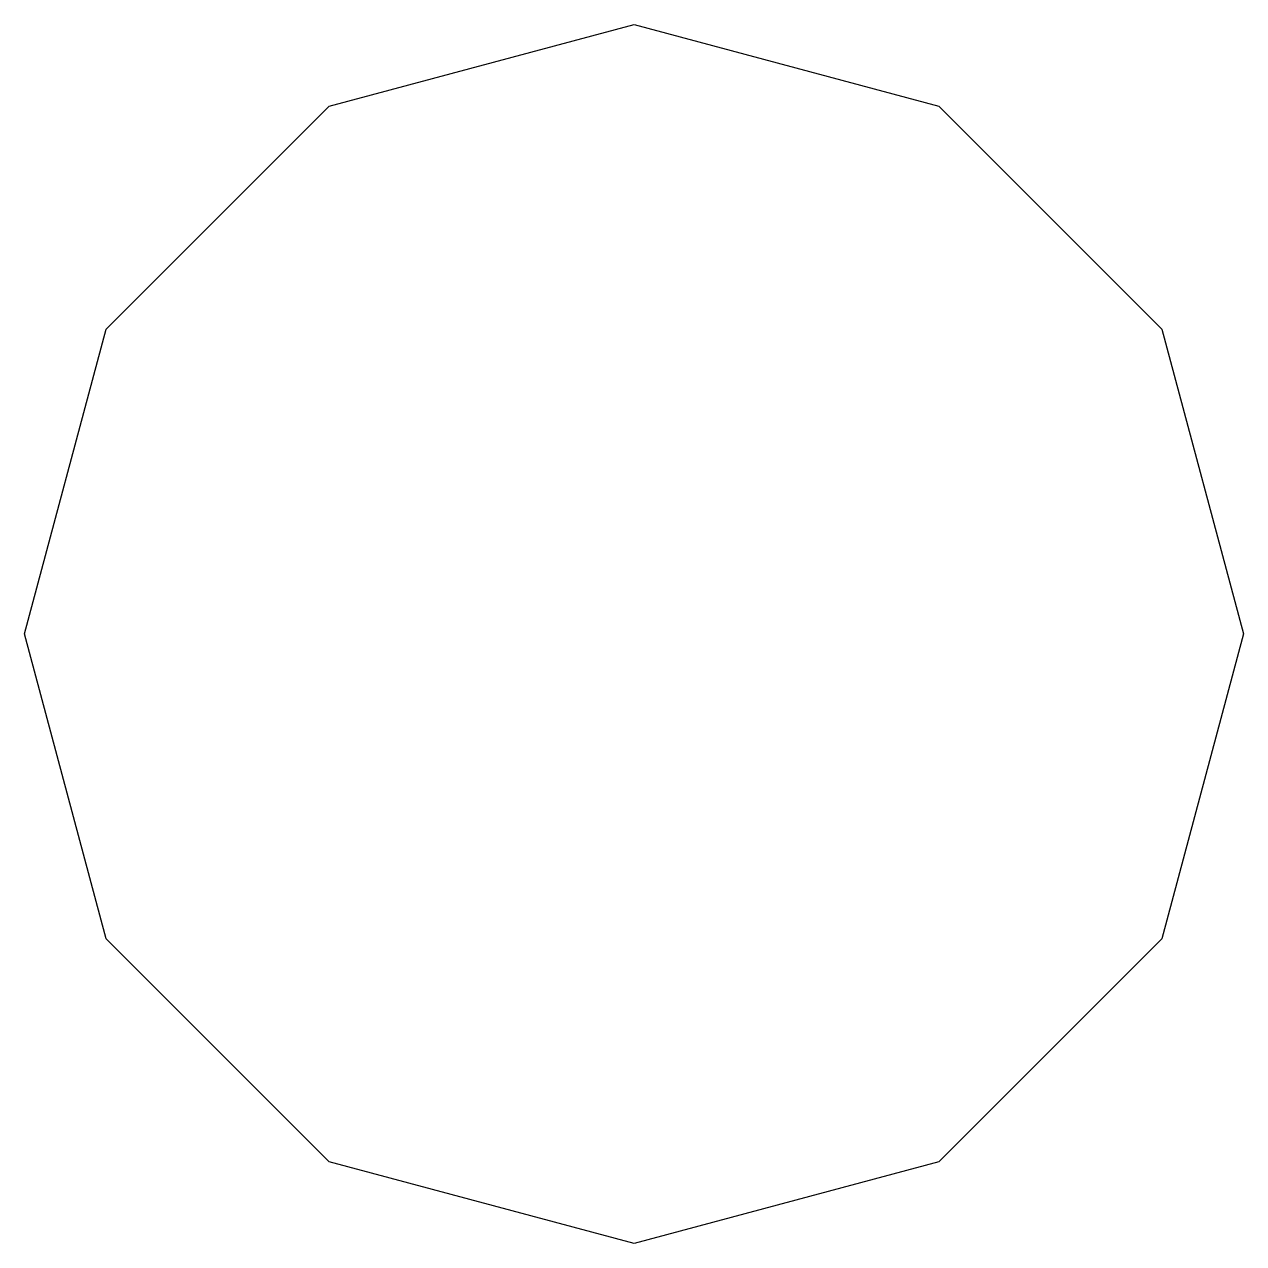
# Model space of a CAD drawing. Extents: x -0.505 to -0.345, y 0.09 to 0.25.
import ezdxf

# ---------------------------------------------------------------- set-up
doc = ezdxf.new("R2010")
doc.units = 0
doc.header["$MEASUREMENT"] = 0
doc.layers.add('P1', color=7, linetype='Continuous')

msp = doc.modelspace()

# ---------------------------------------------------------------- linework, layer by layer
at = {"layer": 'P1'}
msp.add_lwpolyline([(-0.345, 0.17), (-0.355718, 0.13), (-0.385, 0.100718), (-0.425, 0.09), (-0.465, 0.100718), (-0.494282, 0.13), (-0.505, 0.17), (-0.494282, 0.21), (-0.465, 0.239282), (-0.425, 0.25), (-0.385, 0.239282), (-0.355718, 0.21)], close=True, dxfattribs=at)

doc.saveas('drawing.dxf')
